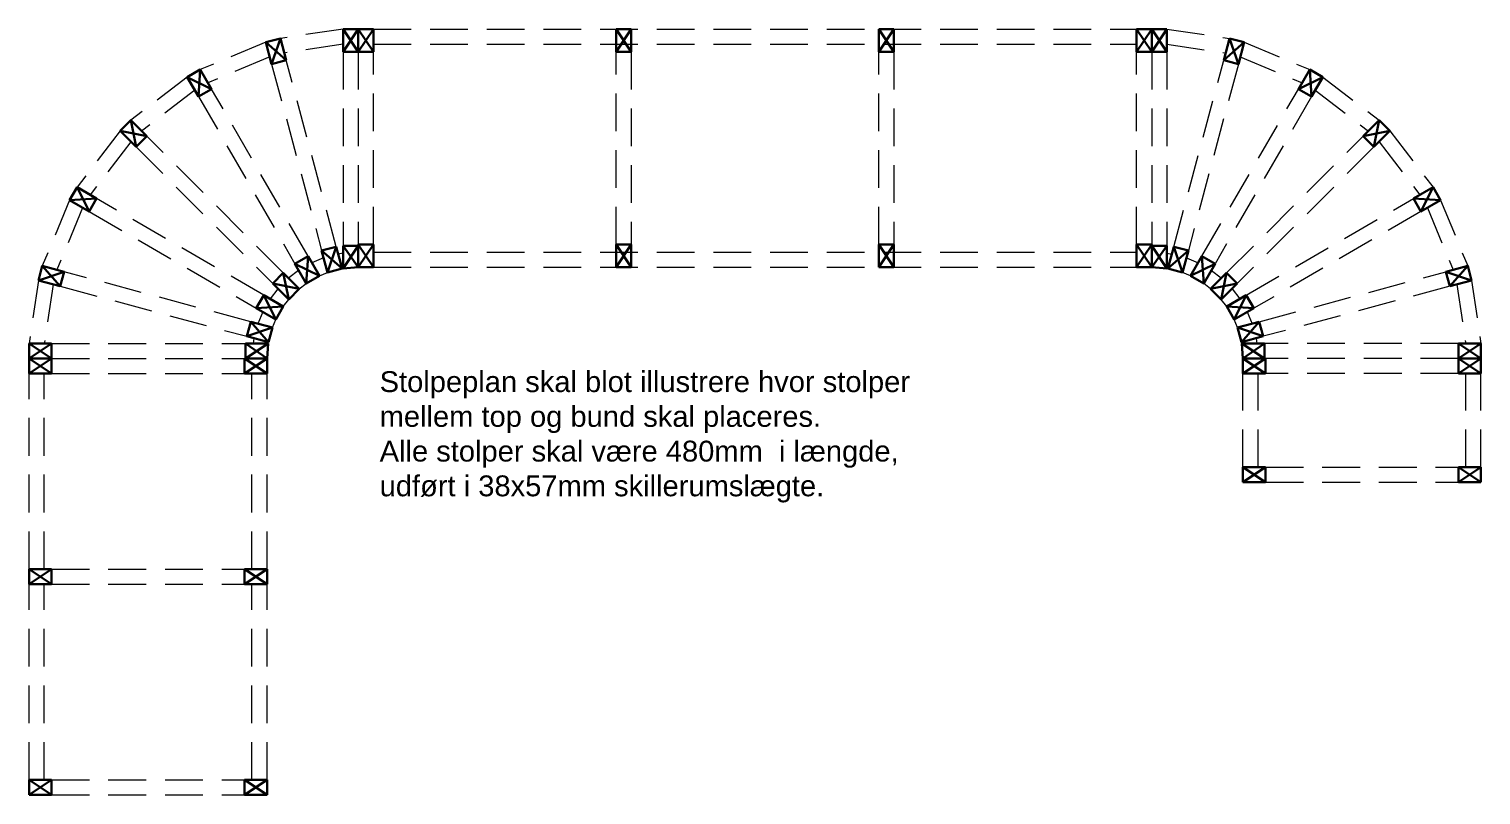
# Model space of a CAD drawing. Header units: millimetres. Extents: x -96270 to 80902, y -48795 to -34727.
# Drawn here: x 58544 to 62204, y -41973 to -40043 of the extents above; entities that cross this region are included whole.
import ezdxf

# ---------------------------------------------------------------- set-up
doc = ezdxf.new("R2010")
doc.units = ezdxf.units.MM
doc.linetypes.add('HIDDEN2', pattern=[4.7625, 3.175, -1.5875])
for name, color, linetype, lineweight in [('Mellemtyk kortstregslinje', 3, 'HIDDEN2', 18), ('Mållinje (Afsætning af mål)', 4, 'Continuous', 9), ('Tyk fuldstregslinje (Optegning)', 7, 'Continuous', 30)]:
    doc.layers.add(name, color=color, linetype=linetype, lineweight=lineweight)
doc.styles.add('Arial', font='arial.ttf', dxfattribs={"height": 3.5})

msp = doc.modelspace()

# ---------------------------------------------------------------- linework, layer by layer
at = {"layer": 'Mellemtyk kortstregslinje', "ltscale": 30}
for p, q in [((59141.2, -40076.5), (58975.9, -40145)), ((59336.3, -40043.1), (59177.9, -40066.7)), ((59412.3, -40043.1), (61336.3, -40043.1)), ((61412.3, -40043.1), (61570.7, -40066.7)), ((61607.4, -40076.5), (61772.7, -40145)), ((59151.1, -40113.5), (58995, -40178.2)), ((59336.3, -40081.5), (59187.8, -40103.6)), ((59336.3, -40100.1), (59336.3, -40589)), ((59374.3, -40100.1), (59374.3, -40589)), ((59412.3, -40081.1), (61336.3, -40081.1)), ((59412.3, -40586.1), (59412.3, -40100.1)), ((60024.3, -40586.1), (60024.3, -40100.1)), ((60062.3, -40100.1), (60062.3, -40586.1)), ((60686.3, -40586.1), (60686.3, -40100.1)), ((60724.3, -40100.1), (60724.3, -40586.1)), ((61336.3, -40586.1), (61336.3, -40100.1)), ((61374.3, -40100.1), (61374.3, -40586.1)), ((61412.3, -40081.5), (61560.8, -40103.6)), ((61412.3, -40100.1), (61412.3, -40589)), ((61597.5, -40113.5), (61753.6, -40178.2)), ((59155.9, -40131.6), (59281.9, -40601.5)), ((59318.6, -40591.7), (59192.6, -40121.7)), ((61430, -40591.7), (61555.9, -40121.7)), ((61592.7, -40131.6), (61466.7, -40601.5)), ((58942.9, -40164), (58801, -40272.9)), ((61805.6, -40164), (61947.6, -40272.9)), ((58962.1, -40197.2), (58828.1, -40300)), ((58971.4, -40213.3), (59214.7, -40634.7)), ((59247.6, -40615.7), (59004.4, -40194.3)), ((61500.9, -40615.7), (61744.2, -40194.3)), ((61777.1, -40213.3), (61533.9, -40634.7)), ((61786.5, -40197.2), (61920.5, -40300)), ((58774.1, -40299.8), (58665.2, -40441.7)), ((58801.2, -40326.9), (58698.4, -40460.9)), ((59185.3, -40657.3), (58841.3, -40313.2)), ((61563.2, -40657.3), (61907.3, -40313.2)), ((61947.4, -40326.9), (62050.2, -40460.9)), ((61974.5, -40299.8), (62083.4, -40441.7)), ((58814.4, -40340.1), (59158.5, -40684.1)), ((61934.2, -40340.1), (61590.1, -40684.1)), ((58646.2, -40474.7), (58577.7, -40640)), ((59135.9, -40713.5), (58714.5, -40470.2)), ((61612.7, -40713.5), (62034, -40470.2)), ((62102.4, -40474.7), (62170.9, -40640)), ((58679.4, -40493.8), (58614.7, -40649.9)), ((58695.5, -40503.2), (59116.9, -40746.4)), ((62053, -40503.2), (61631.7, -40746.4)), ((62069.2, -40493.8), (62133.9, -40649.9)), ((59286.7, -40619.8), (59257.1, -40632.1)), ((59336.3, -40607.8), (59323.5, -40610.1)), ((59412.3, -40605.1), (61336.3, -40605.1)), ((61412.3, -40607.8), (61425.1, -40610.1)), ((61461.8, -40619.8), (61491.5, -40632.1)), ((59103, -40780.7), (58632.8, -40654.7)), ((59224.2, -40651.1), (59198.7, -40670.6)), ((59276.1, -40665.1), (59296.6, -40656.6)), ((59333.3, -40646.8), (59336.3, -40646.2)), ((59412.3, -40643.1), (61336.3, -40643.1)), ((61415.3, -40646.8), (61412.3, -40646.2)), ((61472.4, -40665.1), (61452, -40656.6)), ((61524.4, -40651.1), (61549.9, -40670.6)), ((61645.6, -40780.7), (62115.8, -40654.7)), ((58567.9, -40676.7), (58544.3, -40835.1)), ((58604.8, -40686.6), (58582.7, -40835.1)), ((58622.9, -40691.4), (59093.2, -40817.4)), ((59171.8, -40697.5), (59152.3, -40723)), ((59225.6, -40697.6), (59243.2, -40684.1)), ((61522.9, -40697.6), (61505.4, -40684.1)), ((61576.8, -40697.5), (61596.3, -40723)), ((62125.7, -40691.4), (61655.4, -40817.4)), ((62143.8, -40686.6), (62165.9, -40835.1)), ((62180.7, -40676.7), (62204.3, -40835.1)), ((59185.3, -40742), (59198.8, -40724.4)), ((61563.3, -40742), (61549.8, -40724.4)), ((59133.3, -40755.9), (59121, -40785.5)), ((61615.3, -40755.9), (61627.6, -40785.5)), ((59158.1, -40795.5), (59166.3, -40774.9)), ((61590.5, -40795.5), (61582.3, -40774.9)), ((58601.3, -40835.1), (59090.3, -40835.1)), ((59111.2, -40822.3), (59109, -40835.1)), ((59147.5, -40835.1), (59148.2, -40832.2)), ((61601.1, -40835.1), (61600.4, -40832.2)), ((61637.4, -40822.3), (61639.6, -40835.1)), ((62147.3, -40835.1), (61658.3, -40835.1)), ((58601.3, -40873.1), (59087.3, -40873.1)), ((62147.3, -40873.1), (61661.3, -40873.1)), ((58544.3, -41404.1), (58544.3, -40911.1)), ((58582.3, -41404.1), (58582.3, -40911.1)), ((58601.3, -40911.1), (59087.3, -40911.1)), ((59106.3, -41404.1), (59106.3, -40911.1)), ((59144.3, -41404.1), (59144.3, -40911.1)), ((61604.3, -41147.1), (61604.3, -40911.1)), ((61642.3, -41147.1), (61642.3, -40911.1)), ((62147.3, -40911.1), (61661.3, -40911.1)), ((62166.3, -41147.1), (62166.3, -40911.1)), ((62204.3, -41147.1), (62204.3, -40911.1)), ((61661.3, -41147.1), (62147.3, -41147.1)), ((61661.3, -41185.1), (62147.3, -41185.1)), ((58601.3, -41404.1), (59087.3, -41404.1)), ((58544.3, -41935.1), (58544.3, -41442.1)), ((58582.3, -41935.1), (58582.3, -41442.1)), ((58601.3, -41442.1), (59087.3, -41442.1)), ((59106.3, -41935.1), (59106.3, -41442.1)), ((59144.3, -41935.1), (59144.3, -41442.1)), ((58601.3, -41935.1), (59087.3, -41935.1)), ((58601.3, -41973.1), (59087.3, -41973.1))]:
    msp.add_line(p, q, dxfattribs=at)
at = {"layer": 'Tyk fuldstregslinje (Optegning)', "ltscale": 30}
for p, q in [((59177.9, -40066.7), (59141.2, -40076.5)), ((59141.2, -40076.5), (59192.6, -40121.7)), ((59155.9, -40131.6), (59141.2, -40076.5)), ((59155.9, -40131.6), (59177.9, -40066.7)), ((59192.6, -40121.7), (59177.9, -40066.7)), ((59374.3, -40043.1), (59336.3, -40043.1)), ((59336.3, -40043.1), (59374.3, -40100.1)), ((59336.3, -40100.1), (59374.3, -40043.1)), ((59336.3, -40100.1), (59336.3, -40043.1)), ((59374.3, -40100.1), (59374.3, -40043.1)), ((59374.3, -40100.1), (59374.3, -40043.1)), ((59412.3, -40043.1), (59374.3, -40043.1)), ((59374.3, -40043.1), (59412.3, -40100.1)), ((59374.3, -40100.1), (59412.3, -40043.1)), ((59412.3, -40100.1), (59412.3, -40043.1)), ((60024.3, -40100.1), (60024.3, -40043.1)), ((60062.3, -40043.1), (60024.3, -40043.1)), ((60024.3, -40043.1), (60062.3, -40100.1)), ((60024.3, -40100.1), (60062.3, -40043.1)), ((60062.3, -40100.1), (60062.3, -40043.1)), ((60686.3, -40100.1), (60686.3, -40043.1)), ((60724.3, -40043.1), (60686.3, -40043.1)), ((60686.3, -40043.1), (60724.3, -40100.1)), ((60686.3, -40100.1), (60724.3, -40043.1)), ((60724.3, -40100.1), (60724.3, -40043.1)), ((61336.3, -40100.1), (61336.3, -40043.1)), ((61374.3, -40043.1), (61336.3, -40043.1)), ((61336.3, -40043.1), (61374.3, -40100.1)), ((61336.3, -40100.1), (61374.3, -40043.1)), ((61374.3, -40100.1), (61374.3, -40043.1)), ((61374.3, -40043.1), (61412.3, -40043.1)), ((61412.3, -40043.1), (61374.3, -40100.1)), ((61412.3, -40100.1), (61374.3, -40043.1)), ((61412.3, -40100.1), (61412.3, -40043.1)), ((61555.9, -40121.7), (61570.7, -40066.7)), ((61607.4, -40076.5), (61555.9, -40121.7)), ((61570.7, -40066.7), (61607.4, -40076.5)), ((61592.7, -40131.6), (61570.7, -40066.7)), ((61592.7, -40131.6), (61607.4, -40076.5)), ((59374.3, -40100.1), (59336.3, -40100.1)), ((59412.3, -40100.1), (59374.3, -40100.1)), ((60062.3, -40100.1), (60024.3, -40100.1)), ((60724.3, -40100.1), (60686.3, -40100.1)), ((61374.3, -40100.1), (61336.3, -40100.1)), ((61374.3, -40100.1), (61412.3, -40100.1)), ((58975.9, -40145), (58942.9, -40164)), ((58971.4, -40213.3), (58975.9, -40145)), ((59004.4, -40194.3), (58975.9, -40145)), ((59192.6, -40121.7), (59155.9, -40131.6)), ((61555.9, -40121.7), (61592.7, -40131.6)), ((61744.2, -40194.3), (61772.7, -40145)), ((61772.7, -40145), (61805.6, -40164)), ((61777.1, -40213.3), (61772.7, -40145)), ((58942.9, -40164), (59004.4, -40194.3)), ((58971.4, -40213.3), (58942.9, -40164)), ((61805.6, -40164), (61744.2, -40194.3)), ((61777.1, -40213.3), (61805.6, -40164)), ((59004.4, -40194.3), (58971.4, -40213.3)), ((61744.2, -40194.3), (61777.1, -40213.3)), ((58801, -40272.9), (58774.1, -40299.8)), ((58801, -40272.9), (58814.4, -40340.1)), ((58841.3, -40313.2), (58801, -40272.9)), ((61907.3, -40313.2), (61947.6, -40272.9)), ((61947.6, -40272.9), (61934.2, -40340.1)), ((61947.6, -40272.9), (61974.5, -40299.8)), ((58774.1, -40299.8), (58841.3, -40313.2)), ((58814.4, -40340.1), (58774.1, -40299.8)), ((58841.3, -40313.2), (58814.4, -40340.1)), ((61974.5, -40299.8), (61907.3, -40313.2)), ((61907.3, -40313.2), (61934.2, -40340.1)), ((61934.2, -40340.1), (61974.5, -40299.8)), ((58665.2, -40441.7), (58646.2, -40474.7)), ((58695.5, -40503.2), (58665.2, -40441.7)), ((58714.5, -40470.2), (58665.2, -40441.7)), ((62034, -40470.2), (62083.4, -40441.7)), ((62053, -40503.2), (62083.4, -40441.7)), ((62083.4, -40441.7), (62102.4, -40474.7)), ((58646.2, -40474.7), (58714.5, -40470.2)), ((58695.5, -40503.2), (58646.2, -40474.7)), ((58714.5, -40470.2), (58695.5, -40503.2)), ((62034, -40470.2), (62053, -40503.2)), ((62102.4, -40474.7), (62034, -40470.2)), ((62053, -40503.2), (62102.4, -40474.7)), ((59336.3, -40646.2), (59336.3, -40589)), ((59336.3, -40589), (59374.3, -40589)), ((59336.3, -40589), (59374, -40642.9)), ((59336.3, -40646.2), (59374.3, -40589)), ((59374.3, -40643.1), (59374.3, -40586.1)), ((59412.3, -40586.1), (59374.3, -40586.1)), ((59374.3, -40586.1), (59412.3, -40643.1)), ((59374.3, -40643.1), (59412.3, -40586.1)), ((59374.3, -40643.1), (59374.3, -40589)), ((59412.3, -40643.1), (59412.3, -40586.1)), ((60024.3, -40643.1), (60024.3, -40586.1)), ((60062.3, -40586.1), (60024.3, -40586.1)), ((60024.3, -40586.1), (60062.3, -40643.1)), ((60024.3, -40643.1), (60062.3, -40586.1)), ((60062.3, -40643.1), (60062.3, -40586.1)), ((60686.3, -40643.1), (60686.3, -40586.1)), ((60724.3, -40586.1), (60686.3, -40586.1)), ((60686.3, -40586.1), (60724.3, -40643.1)), ((60686.3, -40643.1), (60724.3, -40586.1)), ((60724.3, -40643.1), (60724.3, -40586.1)), ((61336.3, -40643.1), (61336.3, -40586.1)), ((61374.3, -40586.1), (61336.3, -40586.1)), ((61336.3, -40586.1), (61374.3, -40643.1)), ((61336.3, -40643.1), (61374.3, -40586.1)), ((61374.3, -40643.1), (61374.3, -40586.1)), ((61412.3, -40589), (61374.3, -40589)), ((61412.3, -40646.2), (61374.3, -40589)), ((61412.3, -40589), (61374.5, -40642.9)), ((61412.3, -40646.2), (61412.3, -40589)), ((59214.7, -40634.7), (59247.6, -40615.7)), ((59247.6, -40615.7), (59243.2, -40684.1)), ((59276.1, -40665.1), (59247.6, -40615.7)), ((59281.9, -40601.5), (59318.6, -40591.7)), ((59296.6, -40656.6), (59281.9, -40601.5)), ((59281.9, -40601.5), (59333.3, -40646.8)), ((59318.6, -40591.7), (59296.6, -40656.6)), ((59333.3, -40646.8), (59318.6, -40591.7)), ((61415.3, -40646.8), (61430, -40591.7)), ((61466.7, -40601.5), (61415.3, -40646.8)), ((61466.7, -40601.5), (61430, -40591.7)), ((61430, -40591.7), (61452, -40656.6)), ((61452, -40656.6), (61466.7, -40601.5)), ((61472.4, -40665.1), (61500.9, -40615.7)), ((61533.9, -40634.7), (61500.9, -40615.7)), ((61500.9, -40615.7), (61505.4, -40684.1)), ((58577.7, -40640), (58567.9, -40676.7)), ((58632.8, -40654.7), (58567.9, -40676.7)), ((58577.7, -40640), (58622.9, -40691.4)), ((58632.8, -40654.7), (58577.7, -40640)), ((58632.8, -40654.7), (58622.9, -40691.4)), ((59158.5, -40684.1), (59185.3, -40657.3)), ((59225.6, -40697.6), (59185.3, -40657.3)), ((59185.3, -40657.3), (59198.8, -40724.4)), ((59243.2, -40684.1), (59214.7, -40634.7)), ((59214.7, -40634.7), (59276.1, -40665.1)), ((59296.6, -40656.6), (59333.3, -40646.8)), ((59336.3, -40646.2), (59374.3, -40642.9)), ((59412.3, -40643.1), (59374.3, -40643.1)), ((60062.3, -40643.1), (60024.3, -40643.1)), ((60724.3, -40643.1), (60686.3, -40643.1)), ((61374.3, -40643.1), (61336.3, -40643.1)), ((61412.3, -40646.2), (61374.3, -40642.9)), ((61452, -40656.6), (61415.3, -40646.8)), ((61533.9, -40634.7), (61472.4, -40665.1)), ((61505.4, -40684.1), (61533.9, -40634.7)), ((61522.9, -40697.6), (61563.2, -40657.3)), ((61563.2, -40657.3), (61549.8, -40724.4)), ((61590.1, -40684.1), (61563.2, -40657.3)), ((62115.8, -40654.7), (62170.9, -40640)), ((62115.8, -40654.7), (62125.7, -40691.4)), ((62115.8, -40654.7), (62180.7, -40676.7)), ((62170.9, -40640), (62125.7, -40691.4)), ((62170.9, -40640), (62180.7, -40676.7)), ((58622.9, -40691.4), (58567.9, -40676.7)), ((59198.8, -40724.4), (59158.5, -40684.1)), ((59158.5, -40684.1), (59225.6, -40697.6)), ((59198.8, -40724.4), (59225.6, -40697.6)), ((59243.2, -40684.1), (59276.1, -40665.1)), ((61505.4, -40684.1), (61472.4, -40665.1)), ((61590.1, -40684.1), (61522.9, -40697.6)), ((61549.8, -40724.4), (61522.9, -40697.6)), ((61549.8, -40724.4), (61590.1, -40684.1)), ((62125.7, -40691.4), (62180.7, -40676.7)), ((59116.9, -40746.4), (59135.9, -40713.5)), ((59185.3, -40742), (59135.9, -40713.5)), ((59135.9, -40713.5), (59166.3, -40774.9)), ((61563.3, -40742), (61612.7, -40713.5)), ((61612.7, -40713.5), (61582.3, -40774.9)), ((61631.7, -40746.4), (61612.7, -40713.5)), ((59116.9, -40746.4), (59185.3, -40742)), ((59166.3, -40774.9), (59116.9, -40746.4)), ((59166.3, -40774.9), (59185.3, -40742)), ((61582.3, -40774.9), (61563.3, -40742)), ((61631.7, -40746.4), (61563.3, -40742)), ((61582.3, -40774.9), (61631.7, -40746.4)), ((59093.2, -40817.4), (59103, -40780.7)), ((59093.2, -40817.4), (59158.1, -40795.5)), ((59157.8, -40795.4), (59103, -40780.7)), ((59103, -40780.7), (59148.2, -40832.2)), ((59148.2, -40832.2), (59158.1, -40795.5)), ((61600.4, -40832.2), (61590.5, -40795.5)), ((61655.4, -40817.4), (61590.5, -40795.5)), ((61590.8, -40795.4), (61645.6, -40780.7)), ((61645.6, -40780.7), (61600.4, -40832.2)), ((61655.4, -40817.4), (61645.6, -40780.7)), ((58544.3, -40835.1), (58544.3, -40873.1)), ((58601.3, -40835.1), (58544.3, -40835.1)), ((58544.3, -40835.1), (58601.3, -40873.1)), ((58544.3, -40873.1), (58601.3, -40835.1)), ((58601.3, -40835.1), (58601.3, -40873.1)), ((59090.3, -40835.1), (59090.3, -40873.1)), ((59090.3, -40873.1), (59147.5, -40835.1)), ((59090.3, -40835.1), (59144.3, -40873.1)), ((59090.3, -40835.1), (59147.5, -40835.1)), ((59148, -40832.1), (59093.2, -40817.4)), ((59144.3, -40873.1), (59147.5, -40835.1)), ((61600.6, -40832.1), (61655.4, -40817.4)), ((61604.3, -40873.1), (61601.1, -40835.1)), ((61658.3, -40873.1), (61601.1, -40835.1)), ((61658.3, -40835.1), (61601.1, -40835.1)), ((61658.3, -40835.1), (61604.3, -40873.1)), ((61658.3, -40835.1), (61658.3, -40873.1)), ((62147.3, -40835.1), (62147.3, -40873.1)), ((62147.3, -40835.1), (62204.3, -40835.1)), ((62204.3, -40835.1), (62147.3, -40873.1)), ((62204.3, -40873.1), (62147.3, -40835.1)), ((62204.3, -40835.1), (62204.3, -40873.1)), ((58601.3, -40873.1), (58544.3, -40873.1)), ((58544.3, -40873.1), (58544.3, -40911.1)), ((58601.3, -40873.1), (58544.3, -40873.1)), ((58544.3, -40873.1), (58601.3, -40911.1)), ((58544.3, -40911.1), (58601.3, -40873.1)), ((58601.3, -40873.1), (58601.3, -40911.1)), ((59087.3, -40873.1), (59087.3, -40911.1)), ((59144.3, -40873.1), (59087.3, -40873.1)), ((59087.3, -40873.1), (59144.3, -40911.1)), ((59087.3, -40911.1), (59144.3, -40873.1)), ((59144.3, -40873.1), (59144.3, -40911.1)), ((61604.3, -40873.1), (61604.3, -40911.1)), ((61661.3, -40873.1), (61604.3, -40873.1)), ((61604.3, -40873.1), (61661.3, -40911.1)), ((61604.3, -40911.1), (61661.3, -40873.1)), ((61661.3, -40873.1), (61661.3, -40911.1)), ((62147.3, -40873.1), (62147.3, -40911.1)), ((62204.3, -40873.1), (62147.3, -40873.1)), ((62147.3, -40873.1), (62204.3, -40911.1)), ((62147.3, -40911.1), (62204.3, -40873.1)), ((62204.3, -40873.1), (62204.3, -40911.1)), ((58601.3, -40911.1), (58544.3, -40911.1)), ((59144.3, -40911.1), (59087.3, -40911.1)), ((61661.3, -40911.1), (61604.3, -40911.1)), ((62204.3, -40911.1), (62147.3, -40911.1)), ((61604.3, -41147.1), (61604.3, -41185.1)), ((61661.3, -41147.1), (61604.3, -41147.1)), ((61604.3, -41147.1), (61661.3, -41185.1)), ((61604.3, -41185.1), (61661.3, -41147.1)), ((61661.3, -41147.1), (61661.3, -41185.1)), ((62147.3, -41147.1), (62147.3, -41185.1)), ((62204.3, -41147.1), (62147.3, -41147.1)), ((62147.3, -41147.1), (62204.3, -41185.1)), ((62147.3, -41185.1), (62204.3, -41147.1)), ((62204.3, -41147.1), (62204.3, -41185.1)), ((61661.3, -41185.1), (61604.3, -41185.1)), ((62204.3, -41185.1), (62147.3, -41185.1)), ((58601.3, -41404.1), (58544.3, -41404.1)), ((58544.3, -41404.1), (58601.3, -41442.1)), ((58544.3, -41442.1), (58601.3, -41404.1)), ((58544.3, -41404.1), (58544.3, -41442.1)), ((58601.3, -41404.1), (58601.3, -41442.1)), ((59087.3, -41404.1), (59087.3, -41442.1)), ((59144.3, -41404.1), (59087.3, -41404.1)), ((59087.3, -41404.1), (59144.3, -41442.1)), ((59087.3, -41442.1), (59144.3, -41404.1)), ((59144.3, -41404.1), (59144.3, -41442.1)), ((58601.3, -41442.1), (58544.3, -41442.1)), ((59144.3, -41442.1), (59087.3, -41442.1)), ((58544.3, -41935.1), (58544.3, -41973.1)), ((58601.3, -41935.1), (58544.3, -41935.1)), ((58544.3, -41935.1), (58601.3, -41973.1)), ((58544.3, -41973.1), (58601.3, -41935.1)), ((58601.3, -41935.1), (58601.3, -41973.1)), ((59087.3, -41935.1), (59087.3, -41973.1)), ((59144.3, -41935.1), (59087.3, -41935.1)), ((59087.3, -41935.1), (59144.3, -41973.1)), ((59087.3, -41973.1), (59144.3, -41935.1)), ((59144.3, -41935.1), (59144.3, -41973.1)), ((58601.3, -41973.1), (58544.3, -41973.1)), ((59144.3, -41973.1), (59087.3, -41973.1))]:
    msp.add_line(p, q, dxfattribs=at)

# ---------------------------------------------------------------- texts
at = {"layer": 'Mållinje (Afsætning af mål)', "insert": (59428.1, -40905.4), "char_height": 52.5, "width": 1345.161, "attachment_point": 1, "style": 'Arial'}
msp.add_mtext('Stolpeplan skal blot illustrere hvor stolper mellem top og bund skal placeres.\\PAlle stolper skal være 480mm  i længde, udført i 38x57mm skillerumslægte.', dxfattribs=at)

doc.saveas('drawing.dxf')
